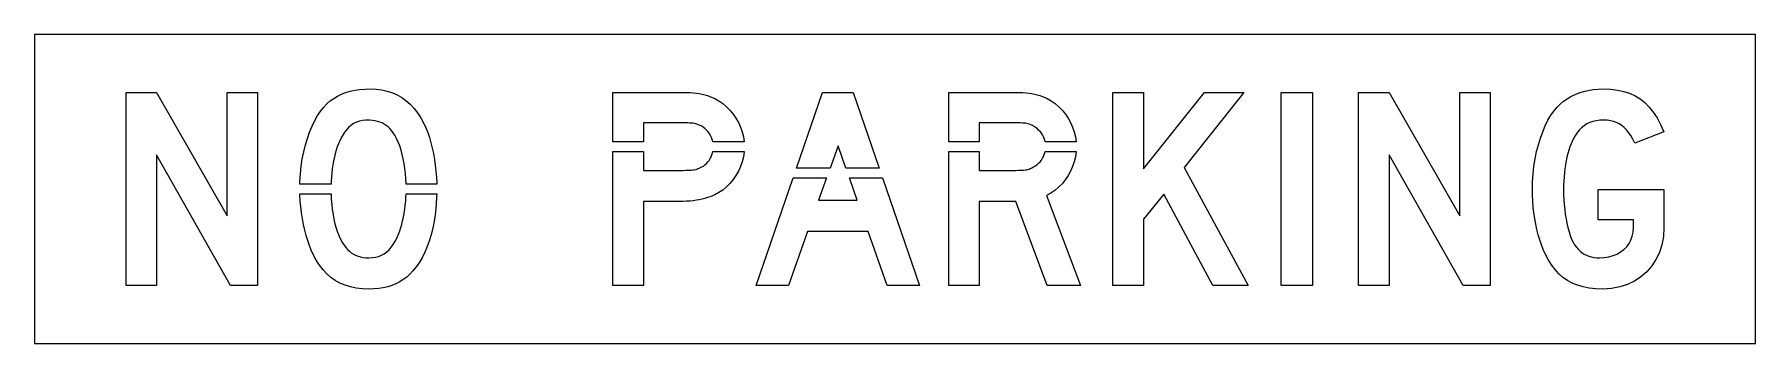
# Model space of a CAD drawing. Extents: x 0 to 89, y 0 to 16.
import ezdxf

# ---------------------------------------------------------------- set-up
doc = ezdxf.new("R2010")
doc.units = 0
doc.layers.add('CUT', color=7, linetype='Continuous')
doc.layers.add('OUTSIDE', color=1, linetype='Continuous')

msp = doc.modelspace()

# ---------------------------------------------------------------- linework, layer by layer
at = {"layer": 'CUT'}
for points in [[(4.7365, 3), (4.7365, 13), (6.3155, 13), (9.9645, 6.614), (9.9645, 13), (11.5435, 13), (11.5435, 3), (10.1395, 3), (6.3155, 9.772), (6.3155, 3)], [(19.1205, 9.313), (19.0745, 9.557), (19.0195, 9.791), (18.9575, 10.015), (18.8875, 10.228), (18.8095, 10.428), (18.7245, 10.616), (18.6315, 10.789), (18.5505, 10.915), (18.4665, 11.027), (18.3795, 11.127), (18.2865, 11.216), (18.1895, 11.293), (18.0875, 11.36), (17.9795, 11.416), (17.8645, 11.463), (17.7435, 11.5), (17.6145, 11.529), (17.4775, 11.549), (17.3325, 11.561), (17.1455, 11.561), (16.9695, 11.544), (16.8045, 11.508), (16.6495, 11.454), (16.5045, 11.381), (16.3685, 11.289), (16.2405, 11.179), (16.1215, 11.049), (16.0105, 10.9), (15.9065, 10.731), (15.8095, 10.542), (15.7185, 10.333), (15.6595, 10.178), (15.6055, 10.011), (15.5555, 9.833), (15.5095, 9.646), (15.4695, 9.451), (15.4335, 9.25), (15.4035, 9.044), (15.3785, 8.834), (15.3585, 8.621), (15.3445, 8.408), (15.3379, 8.251), (13.7244, 8.251), (13.7275, 8.391), (13.7535, 8.791), (13.7955, 9.181), (13.8525, 9.56), (13.9255, 9.927), (14.0125, 10.281), (14.1135, 10.62), (14.2285, 10.943), (14.3555, 11.249), (14.4945, 11.537), (14.6455, 11.805), (14.8065, 12.053), (14.9605, 12.237), (15.1235, 12.404), (15.2955, 12.554), (15.4785, 12.687), (15.6725, 12.803), (15.8765, 12.904), (16.0935, 12.988), (16.3215, 13.056), (16.5635, 13.109), (16.8175, 13.146), (17.0855, 13.168), (17.3685, 13.175), (17.6755, 13.164), (17.9685, 13.128), (18.2455, 13.069), (18.5075, 12.984), (18.7565, 12.875), (18.9905, 12.741), (19.2125, 12.581), (19.4215, 12.396), (19.6185, 12.184), (19.8035, 11.945), (19.9765, 11.679), (20.1405, 11.386), (20.2415, 11.159), (20.3355, 10.917), (20.4215, 10.662), (20.4995, 10.394), (20.5695, 10.116), (20.6315, 9.829), (20.6835, 9.533), (20.7275, 9.231), (20.7615, 8.924), (20.7865, 8.612), (20.8015, 8.298), (20.8022, 8.251), (19.2236, 8.251), (19.2235, 8.261), (19.2105, 8.534), (19.1885, 8.801), (19.1585, 9.061)], [(34.9385, 10.798), (34.8825, 10.888), (34.8195, 10.973), (34.7505, 11.052), (34.6745, 11.124), (34.5945, 11.189), (34.5085, 11.246), (34.4405, 11.279), (34.3755, 11.307), (34.3115, 11.332), (34.2475, 11.353), (34.1825, 11.371), (34.1145, 11.386), (34.0415, 11.398), (33.9635, 11.407), (33.8775, 11.413), (33.7825, 11.418), (33.6785, 11.42), (33.5615, 11.421), (31.4915, 11.421), (31.4915, 10.444), (29.9125, 10.444), (29.9125, 13), (33.3515, 13), (33.5475, 12.998), (33.7325, 12.994), (33.9075, 12.985), (34.0735, 12.973), (34.2315, 12.956), (34.3815, 12.934), (34.5255, 12.907), (34.6635, 12.875), (34.7965, 12.837), (34.9255, 12.793), (35.0515, 12.742), (35.1755, 12.684), (35.3905, 12.566), (35.5945, 12.424), (35.7865, 12.26), (35.9655, 12.077), (36.1295, 11.877), (36.2765, 11.662), (36.4055, 11.435), (36.5145, 11.198), (36.6015, 10.952), (36.6665, 10.702), (36.7055, 10.448), (36.7057, 10.444), (35.0759, 10.444), (35.0615, 10.505), (35.0285, 10.606), (34.9875, 10.704)], [(42.3335, 13), (43.6831, 9.0755), (41.9651, 9.0755), (41.5615, 10.228), (41.1439, 9.0755), (39.4053, 9.0755), (40.7545, 13)], [(52.0695, 10.888), (52.0025, 10.973), (51.9285, 11.052), (51.8485, 11.124), (51.7605, 11.189), (51.6675, 11.246), (51.6075, 11.279), (51.5515, 11.307), (51.4955, 11.332), (51.4385, 11.353), (51.3795, 11.371), (51.3165, 11.386), (51.2475, 11.398), (51.1715, 11.407), (51.0855, 11.413), (50.9885, 11.418), (50.8785, 11.42), (50.7555, 11.421), (48.8605, 11.421), (48.8605, 10.444), (47.2815, 10.444), (47.2815, 13), (50.5795, 13), (50.7675, 12.998), (50.9465, 12.994), (51.1155, 12.985), (51.2775, 12.973), (51.4315, 12.956), (51.5795, 12.934), (51.7215, 12.907), (51.8585, 12.875), (51.9905, 12.837), (52.1195, 12.793), (52.2455, 12.742), (52.3695, 12.684), (52.5835, 12.566), (52.7855, 12.424), (52.9755, 12.26), (53.1505, 12.077), (53.3095, 11.877), (53.4525, 11.662), (53.5765, 11.435), (53.6815, 11.198), (53.7655, 10.952), (53.8275, 10.702), (53.8655, 10.448), (53.8657, 10.444), (52.2695, 10.444), (52.2545, 10.505), (52.2215, 10.606), (52.1785, 10.704), (52.1275, 10.798)], [(55.7725, 3), (55.7725, 13), (57.3515, 13), (57.3515, 9.035), (60.5095, 13), (62.5445, 13), (59.4565, 9.105), (62.7545, 3), (60.9305, 3), (58.4045, 7.737), (57.3515, 6.439), (57.3515, 3)], [(64.4745, 3), (64.4745, 13), (66.0885, 13), (66.0885, 3)], [(68.4745, 13), (70.0535, 13), (73.7025, 6.614), (73.7025, 13), (75.2815, 13), (75.2815, 3), (73.8775, 3), (70.0535, 9.772), (70.0535, 3), (68.4745, 3)], [(83.6305, 4.019), (83.3695, 3.719), (83.0705, 3.458), (82.7355, 3.238), (82.3695, 3.061), (81.9735, 2.932), (81.5515, 2.852), (81.1065, 2.825), (80.7415, 2.836), (80.4025, 2.872), (80.0875, 2.932), (79.7945, 3.017), (79.5235, 3.127), (79.2725, 3.263), (79.0405, 3.426), (78.8265, 3.615), (78.6295, 3.831), (78.4465, 4.075), (78.2785, 4.348), (78.1235, 4.649), (78.0225, 4.876), (77.9285, 5.115), (77.8415, 5.367), (77.7635, 5.63), (77.6935, 5.903), (77.6325, 6.184), (77.5795, 6.473), (77.5365, 6.767), (77.5015, 7.067), (77.4775, 7.37), (77.4625, 7.676), (77.4565, 7.982), (77.4665, 8.385), (77.4935, 8.783), (77.5385, 9.176), (77.5995, 9.56), (77.6765, 9.933), (77.7685, 10.294), (77.8735, 10.639), (77.9925, 10.966), (78.1235, 11.274), (78.2655, 11.559), (78.4175, 11.819), (78.5795, 12.053), (78.7345, 12.23), (78.8985, 12.392), (79.0735, 12.539), (79.2595, 12.671), (79.4555, 12.788), (79.6635, 12.89), (79.8815, 12.977), (80.1105, 13.048), (80.3515, 13.104), (80.6025, 13.143), (80.8665, 13.167), (81.1415, 13.175), (81.5145, 13.162), (81.8625, 13.121), (82.1865, 13.052), (82.4885, 12.953), (82.7695, 12.824), (83.0315, 12.662), (83.2745, 12.468), (83.5015, 12.24), (83.7115, 11.976), (83.9085, 11.677), (84.0915, 11.34), (84.2635, 10.965), (82.7555, 10.368), (82.6495, 10.576), (82.5435, 10.761), (82.4335, 10.925), (82.3215, 11.068), (82.2035, 11.19), (82.0795, 11.294), (81.9485, 11.379), (81.8095, 11.447), (81.6595, 11.498), (81.4995, 11.534), (81.3275, 11.555), (81.1415, 11.561), (80.9455, 11.554), (80.7605, 11.531), (80.5865, 11.493), (80.4235, 11.438), (80.2705, 11.366), (80.1285, 11.276), (79.9945, 11.168), (79.8705, 11.042), (79.7545, 10.895), (79.6475, 10.729), (79.5485, 10.542), (79.4565, 10.333), (79.3975, 10.178), (79.3435, 10.011), (79.2935, 9.833), (79.2475, 9.646), (79.2075, 9.451), (79.1715, 9.25), (79.1415, 9.044), (79.1165, 8.834), (79.0965, 8.621), (79.0825, 8.408), (79.0735, 8.194), (79.0705, 7.982), (79.0745, 7.72), (79.0855, 7.458), (79.1035, 7.2), (79.1285, 6.945), (79.1595, 6.697), (79.1985, 6.456), (79.2435, 6.224), (79.2945, 6.002), (79.3525, 5.792), (79.4165, 5.595), (79.4865, 5.412), (79.5625, 5.246), (79.6445, 5.112), (79.7315, 4.991), (79.8255, 4.883), (79.9245, 4.787), (80.0305, 4.703), (80.1415, 4.632), (80.2585, 4.572), (80.3805, 4.523), (80.5095, 4.486), (80.6445, 4.459), (80.7845, 4.444), (80.9305, 4.439), (81.1785, 4.452), (81.4135, 4.49), (81.6345, 4.552), (81.8375, 4.636), (82.0235, 4.742), (82.1895, 4.868), (82.3345, 5.014), (82.4565, 5.177), (82.5535, 5.356), (82.6255, 5.551), (82.6695, 5.76), (82.6855, 5.982), (82.6855, 6.404), (80.8605, 6.404), (80.8605, 7.982), (84.2635, 7.982), (84.2635, 5.982), (84.2365, 5.537), (84.1565, 5.115), (84.0275, 4.719), (83.8505, 4.353)], [(35.9655, 8.285), (35.7865, 8.106), (35.5945, 7.947), (35.3905, 7.812), (35.1755, 7.702), (35.0585, 7.651), (34.9355, 7.603), (34.8065, 7.558), (34.6715, 7.517), (34.5295, 7.48), (34.3815, 7.447), (34.2275, 7.419), (34.0655, 7.395), (33.8975, 7.376), (33.7225, 7.362), (33.5405, 7.354), (33.3515, 7.351), (31.4915, 7.351), (31.4915, 3), (29.9125, 3), (29.9125, 9.942), (31.4915, 9.942), (31.4915, 8.965), (33.5615, 8.965), (33.6785, 8.966), (33.7825, 8.968), (33.8775, 8.973), (33.9635, 8.979), (34.0415, 8.988), (34.1145, 9), (34.1825, 9.015), (34.2475, 9.032), (34.3115, 9.054), (34.3755, 9.079), (34.4405, 9.107), (34.5085, 9.14), (34.5945, 9.19), (34.6745, 9.25), (34.7505, 9.32), (34.8195, 9.398), (34.8825, 9.483), (34.9385, 9.575), (34.9875, 9.671), (35.0285, 9.772), (35.0615, 9.876), (35.0766, 9.942), (36.7061, 9.942), (36.7055, 9.93), (36.6665, 9.67), (36.6015, 9.414), (36.5145, 9.165), (36.4055, 8.925), (36.2765, 8.697), (36.1295, 8.483)], [(48.8605, 8.965), (50.7555, 8.965), (50.8715, 8.966), (50.9765, 8.968), (51.0705, 8.973), (51.1555, 8.979), (51.2325, 8.988), (51.3035, 9), (51.3695, 9.015), (51.4305, 9.032), (51.4905, 9.054), (51.5485, 9.079), (51.6075, 9.107), (51.6675, 9.14), (51.7605, 9.197), (51.8485, 9.262), (51.9285, 9.334), (52.0025, 9.413), (52.0695, 9.498), (52.1275, 9.588), (52.1785, 9.682), (52.2215, 9.78), (52.2545, 9.88), (52.2695, 9.942), (53.866, 9.942), (53.8655, 9.93), (53.8265, 9.67), (53.7655, 9.413), (53.6805, 9.164), (53.5745, 8.923), (53.4485, 8.693), (53.3025, 8.476), (53.1395, 8.275), (52.9605, 8.091), (52.7655, 7.927), (52.5565, 7.785), (52.3345, 7.667), (54.0885, 3), (52.3695, 3), (50.7555, 7.351), (48.8605, 7.351), (48.8605, 3), (47.2815, 3), (47.2815, 9.942), (48.8605, 9.942)], [(40.5445, 7.421), (42.5445, 7.421), (42.1409, 8.5735), (43.8558, 8.5735), (45.7725, 3), (44.0885, 3), (43.1055, 5.807), (39.9825, 5.807), (39.0005, 3), (37.3165, 3), (39.2327, 8.5735), (40.9621, 8.5735)], [(20.4265, 5.359), (20.3125, 5.032), (20.1845, 4.726), (20.0435, 4.441), (19.8875, 4.181), (19.7185, 3.947), (19.5735, 3.763), (19.4175, 3.596), (19.2515, 3.446), (19.0755, 3.313), (18.8895, 3.197), (18.6925, 3.096), (18.4855, 3.012), (18.2685, 2.944), (18.0415, 2.891), (17.8035, 2.854), (17.5555, 2.832), (17.2975, 2.825), (16.9575, 2.836), (16.6385, 2.872), (16.3405, 2.931), (16.0605, 3.016), (15.7995, 3.125), (15.5565, 3.259), (15.3305, 3.419), (15.1195, 3.604), (14.9245, 3.816), (14.7435, 4.055), (14.5755, 4.321), (14.4205, 4.614), (14.3185, 4.834), (14.2225, 5.073), (14.1335, 5.328), (14.0515, 5.596), (13.9775, 5.877), (13.9115, 6.167), (13.8555, 6.464), (13.8075, 6.766), (13.7695, 7.071), (13.7415, 7.377), (13.7245, 7.682), (13.7232, 7.749), (15.3369, 7.749), (15.3375, 7.719), (15.3505, 7.455), (15.3715, 7.194), (15.4015, 6.936), (15.4405, 6.684), (15.4865, 6.439), (15.5405, 6.202), (15.6035, 5.976), (15.6735, 5.762), (15.7515, 5.562), (15.8365, 5.378), (15.9295, 5.211), (16.0105, 5.085), (16.0965, 4.971), (16.1875, 4.868), (16.2845, 4.776), (16.3865, 4.696), (16.4955, 4.627), (16.6105, 4.569), (16.7325, 4.522), (16.8625, 4.485), (16.9995, 4.459), (17.1445, 4.444), (17.2975, 4.439), (17.4765, 4.447), (17.6435, 4.471), (17.8005, 4.513), (17.9475, 4.571), (18.0855, 4.647), (18.2145, 4.741), (18.3355, 4.853), (18.4495, 4.984), (18.5565, 5.134), (18.6565, 5.304), (18.7515, 5.493), (18.8415, 5.702), (18.8935, 5.842), (18.9435, 6), (18.9905, 6.172), (19.0355, 6.355), (19.0765, 6.549), (19.1135, 6.75), (19.1465, 6.956), (19.1745, 7.165), (19.1975, 7.374), (19.2135, 7.582), (19.2225, 7.749), (20.8018, 7.749), (20.7985, 7.588), (20.7745, 7.196), (20.7355, 6.809), (20.6805, 6.429), (20.6105, 6.06), (20.5255, 5.702)]]:
    msp.add_lwpolyline(points, close=True, dxfattribs=at)
at = {"layer": 'OUTSIDE'}
msp.add_lwpolyline([(0, 0), (89, 0), (89, 16), (0, 16)], close=True, dxfattribs=at)

doc.saveas('drawing.dxf')
